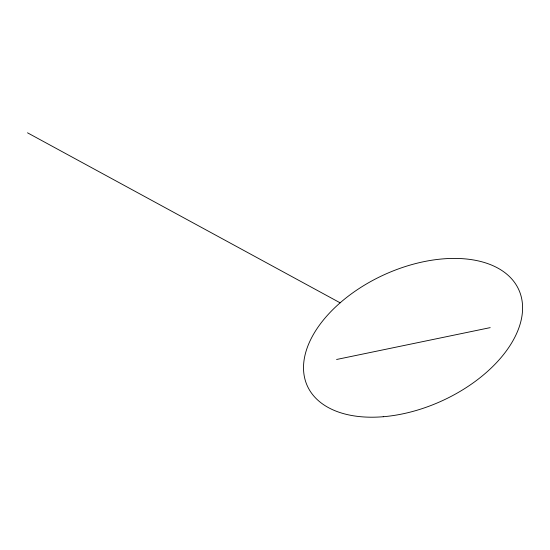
<?xml version="1.0" encoding="UTF-8"?>
<svg xmlns="http://www.w3.org/2000/svg" width="550" height="550" viewBox="0 0 550 550"><rect width="100%" height="100%" fill="white"/><g stroke="black" fill="none" stroke-linecap="round" stroke-linejoin="round"><path stroke-width="0.82" d="M336.572 359.487L490.201 327.628M27.5 132.804L340.127 302.823M383.233 416.728A116.153 69.369 -24.5 0 0 519.214 290.702A116.153 69.369 -24.5 0 0 336.683 305.924A116.153 69.369 -24.5 0 0 383.233 416.728"/></g></svg>
